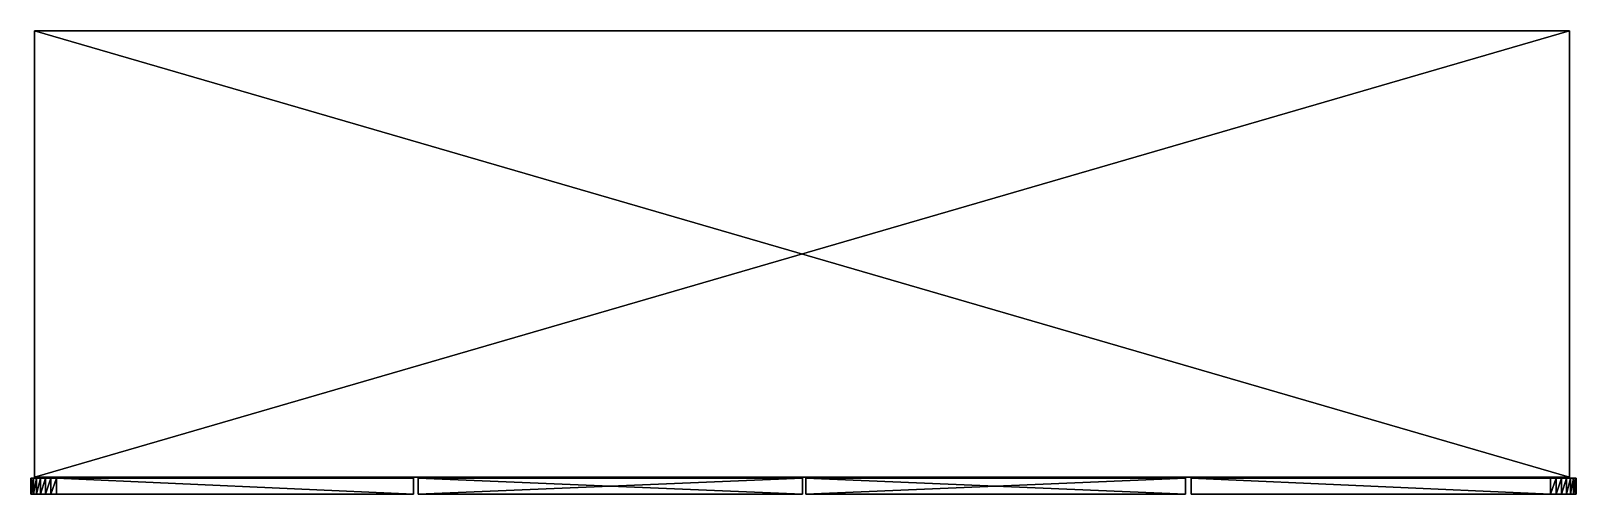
# Model space of a CAD drawing. Header units: centimetres. Extents: x -968 to 968, y -290 to 290.
import ezdxf

# ---------------------------------------------------------------- set-up
doc = ezdxf.new("R2010")
doc.units = ezdxf.units.CM
doc.layers.add('beige', color=7, linetype='Continuous', true_color=0xb89be5)
doc.layers.add('grey', color=7, linetype='Continuous', true_color=0xb89be5)

msp = doc.modelspace()

# ---------------------------------------------------------------- meshes
at = {"layer": 'beige', "color": 93, "true_color": 0x57e157}
mesh = msp.add_polyface(dxfattribs=at)
corners = [(968.5, -270.2, 1053.5), (967.6, -270.2, 1060.9), (965.2, -270.2, 1067.7), (961.4, -270.2, 1073.7), (956.4, -270.2, 1078.7), (950.4, -270.2, 1082.5), (943.6, -270.2, 1084.9), (936.2, -270.2, 1085.8), (-936.2, -270.2, 1085.8), (-943.6, -270.2, 1084.9), (-950.4, -270.2, 1082.5), (-956.4, -270.2, 1078.7), (-961.4, -270.2, 1073.7), (-965.2, -270.2, 1067.7), (-967.6, -270.2, 1060.9), (-968.5, -270.2, 1053.5), (968.5, -290.2, 1053.5), (967.6, -290.2, 1060.9), (965.2, -290.2, 1067.7), (961.4, -290.2, 1073.7), (956.4, -290.2, 1078.7), (950.4, -290.2, 1082.5), (943.6, -290.2, 1084.9), (936.2, -290.2, 1085.8), (-936.2, -290.2, 1085.8), (-943.6, -290.2, 1084.9), (-950.4, -290.2, 1082.5), (-956.4, -290.2, 1078.7), (-961.4, -290.2, 1073.7), (-965.2, -290.2, 1067.7), (-967.6, -290.2, 1060.9), (-968.5, -290.2, 1053.5), (485.9, -270.2, 1085.8), (485.9, -290.2, 1085.8), (-489, -270.2, 1085.8), (-489, -290.2, 1085.8), (968.5, -270.2, -1049.2), (967.6, -270.2, -1056.6), (967.6, -290.2, -1056.6), (968.5, -290.2, -1049.2), (965.2, -270.2, -1063.4), (965.2, -290.2, -1063.4), (961.4, -270.2, -1069.4), (961.4, -290.2, -1069.4), (956.4, -270.2, -1074.4), (956.4, -290.2, -1074.4), (950.4, -270.2, -1078.2), (950.4, -290.2, -1078.2), (943.6, -270.2, -1080.6), (943.6, -290.2, -1080.6), (936.2, -270.2, -1081.5), (936.2, -290.2, -1081.5), (485.9, -270.2, -1081.5), (485.9, -290.2, -1081.5), (-936.2, -270.2, -1081.5), (-943.6, -270.2, -1080.6), (-943.6, -290.2, -1080.6), (-936.2, -290.2, -1081.5), (-950.4, -270.2, -1078.2), (-950.4, -290.2, -1078.2), (-956.4, -270.2, -1074.4), (-956.4, -290.2, -1074.4), (-961.4, -270.2, -1069.4), (-961.4, -290.2, -1069.4), (-965.2, -270.2, -1063.4), (-965.2, -290.2, -1063.4), (-967.6, -270.2, -1056.6), (-967.6, -290.2, -1056.6), (-968.5, -270.2, -1049.2), (-968.5, -290.2, -1049.2), (-489, -270.2, -1081.5), (-489, -290.2, -1081.5), (478.7, -290.2, 1085.8), (478.7, -270.2, 1085.8), (478.7, -270.2, -1081.5), (478.7, -290.2, -1081.5), (3, -290.2, 1085.8), (3, -270.2, 1085.8), (3, -270.2, -1081.5), (3, -290.2, -1081.5), (-483.1, -290.2, 1085.8), (-483.1, -270.2, 1085.8), (-483.1, -270.2, -1081.5), (-483.1, -290.2, -1081.5), (-1.2, -290.2, 1085.8), (-1.2, -270.2, 1085.8), (-1.2, -270.2, -1081.5), (-1.2, -290.2, -1081.5), (-968.5, -270.2, 585.5), (-968.5, -290.2, 585.5), (-489, -290.2, 585.5), (-489, -270.2, 585.5), (478.7, -270.2, 585.5), (478.7, -290.2, 585.5), (3, -270.2, 585.5), (3, -290.2, 585.5)]
mesh.append_faces([[corners[k] for k in face] for face in [(16, 33, 39)]], dxfattribs={"vtx0": -1, "vtx1": -1, "color": 93})
mesh.append_faces([[corners[k] for k in face] for face in [(12, 10, 8), (8, 91, 15), (12, 8, 15), (30, 89, 35), (30, 35, 25), (30, 25, 27), (7, 5, 3), (7, 3, 1), (42, 46, 50), (37, 42, 50), (0, 37, 50), (7, 0, 52), (16, 18, 20), (16, 20, 22), (16, 22, 33), (45, 41, 39), (49, 45, 39), (53, 49, 39), (70, 55, 60), (60, 64, 68), (70, 60, 68), (69, 65, 61), (69, 61, 56), (69, 56, 71)]], dxfattribs={"vtx0": -1, "vtx1": -1, "vtx2": -1, "color": 93})
mesh.append_faces([[corners[k] for k in face] for face in [(12, 15, 14), (30, 27, 28), (7, 1, 0), (0, 50, 52), (70, 68, 88), (69, 71, 90)]], dxfattribs={"vtx0": -1, "vtx2": -1, "color": 93})
mesh.append_faces([[corners[k] for k in face] for face in [(13, 12, 14), (29, 30, 28), (32, 7, 52), (91, 70, 88), (89, 69, 90)]], dxfattribs={"vtx1": -1, "color": 93})
mesh.append_faces([[corners[k] for k in face] for face in [(33, 53, 39)]], dxfattribs={"vtx1": -1, "vtx2": -1, "color": 93})
mesh.append_faces([[corners[k] for k in face] for face in [(17, 16, 0), (0, 1, 17), (18, 17, 1), (1, 2, 18), (19, 18, 2), (2, 3, 19), (20, 19, 3), (3, 4, 20), (21, 20, 4), (4, 5, 21), (22, 21, 5), (5, 6, 22), (23, 22, 6), (6, 7, 23), (32, 33, 23), (23, 7, 32), (25, 24, 8), (8, 9, 25), (26, 25, 9), (9, 10, 26), (27, 26, 10), (10, 11, 27), (28, 27, 11), (11, 12, 28), (29, 28, 12), (12, 13, 29), (30, 29, 13), (13, 14, 30), (31, 30, 14), (14, 15, 31), (88, 89, 31), (31, 15, 88), (12, 11, 10), (10, 9, 8), (8, 34, 91), (91, 88, 15), (30, 31, 89), (89, 90, 35), (35, 24, 25), (25, 26, 27), (8, 24, 35), (35, 34, 8), (7, 6, 5), (5, 4, 3), (3, 2, 1), (0, 36, 37), (37, 40, 42), (42, 44, 46), (46, 48, 50), (0, 16, 39), (39, 36, 0), (35, 90, 91), (91, 34, 35), (38, 37, 36), (36, 39, 38), (41, 40, 37), (37, 38, 41), (43, 42, 40), (40, 41, 43), (45, 44, 42), (42, 43, 45), (47, 46, 44), (44, 45, 47), (49, 48, 46), (46, 47, 49), (51, 50, 48), (48, 49, 51), (52, 50, 51), (51, 53, 52), (56, 55, 54), (54, 57, 56), (59, 58, 55), (55, 56, 59), (61, 60, 58), (58, 59, 61), (63, 62, 60), (60, 61, 63), (65, 64, 62), (62, 63, 65), (67, 66, 64), (64, 65, 67), (69, 68, 66), (66, 67, 69), (54, 70, 71), (71, 57, 54), (16, 17, 18), (18, 19, 20), (20, 21, 22), (22, 23, 33), (53, 51, 49), (49, 47, 45), (45, 43, 41), (41, 38, 39), (33, 32, 52), (52, 53, 33), (77, 94, 95), (95, 76, 77), (72, 73, 77), (77, 76, 72), (92, 94, 77), (77, 73, 92), (74, 75, 79), (79, 78, 74), (93, 95, 79), (79, 75, 93), (80, 81, 82), (82, 83, 80), (84, 85, 81), (81, 80, 84), (85, 86, 82), (82, 81, 85), (86, 87, 83), (83, 82, 86), (87, 84, 80), (80, 83, 87), (87, 86, 85), (85, 84, 87), (93, 92, 73), (73, 72, 93), (68, 69, 89), (89, 88, 68), (70, 54, 55), (55, 58, 60), (60, 62, 64), (64, 66, 68), (69, 67, 65), (65, 63, 61), (61, 59, 56), (56, 57, 71), (71, 70, 91), (91, 90, 71), (78, 79, 95), (95, 94, 78), (74, 78, 94), (94, 92, 74), (72, 76, 95), (95, 93, 72), (75, 74, 92), (92, 93, 75)]], dxfattribs={"vtx2": -1, "color": 93})
at = {"layer": 'grey', "color": 93, "true_color": 0x57e157}
mesh = msp.add_polyface(dxfattribs=at)
corners = [(960.3, 290.2, 1065.8), (-964.1, 290.2, 1065.8), (-964.1, 290.2, -1085.8), (960.3, 290.2, -1085.8), (960.3, -269.2, 1065.8), (-964.1, -269.2, 1065.8), (-964.1, -269.2, -1085.8), (960.3, -269.2, -1085.8)]
mesh.append_faces([[corners[k] for k in face] for face in [(5, 4, 0), (0, 1, 5), (6, 5, 1), (1, 2, 6), (7, 6, 2), (2, 3, 7), (4, 7, 3), (3, 0, 4), (2, 1, 0), (0, 3, 2), (4, 5, 6), (6, 7, 4)]], dxfattribs={"vtx2": -1, "color": 93})

doc.saveas('drawing.dxf')
